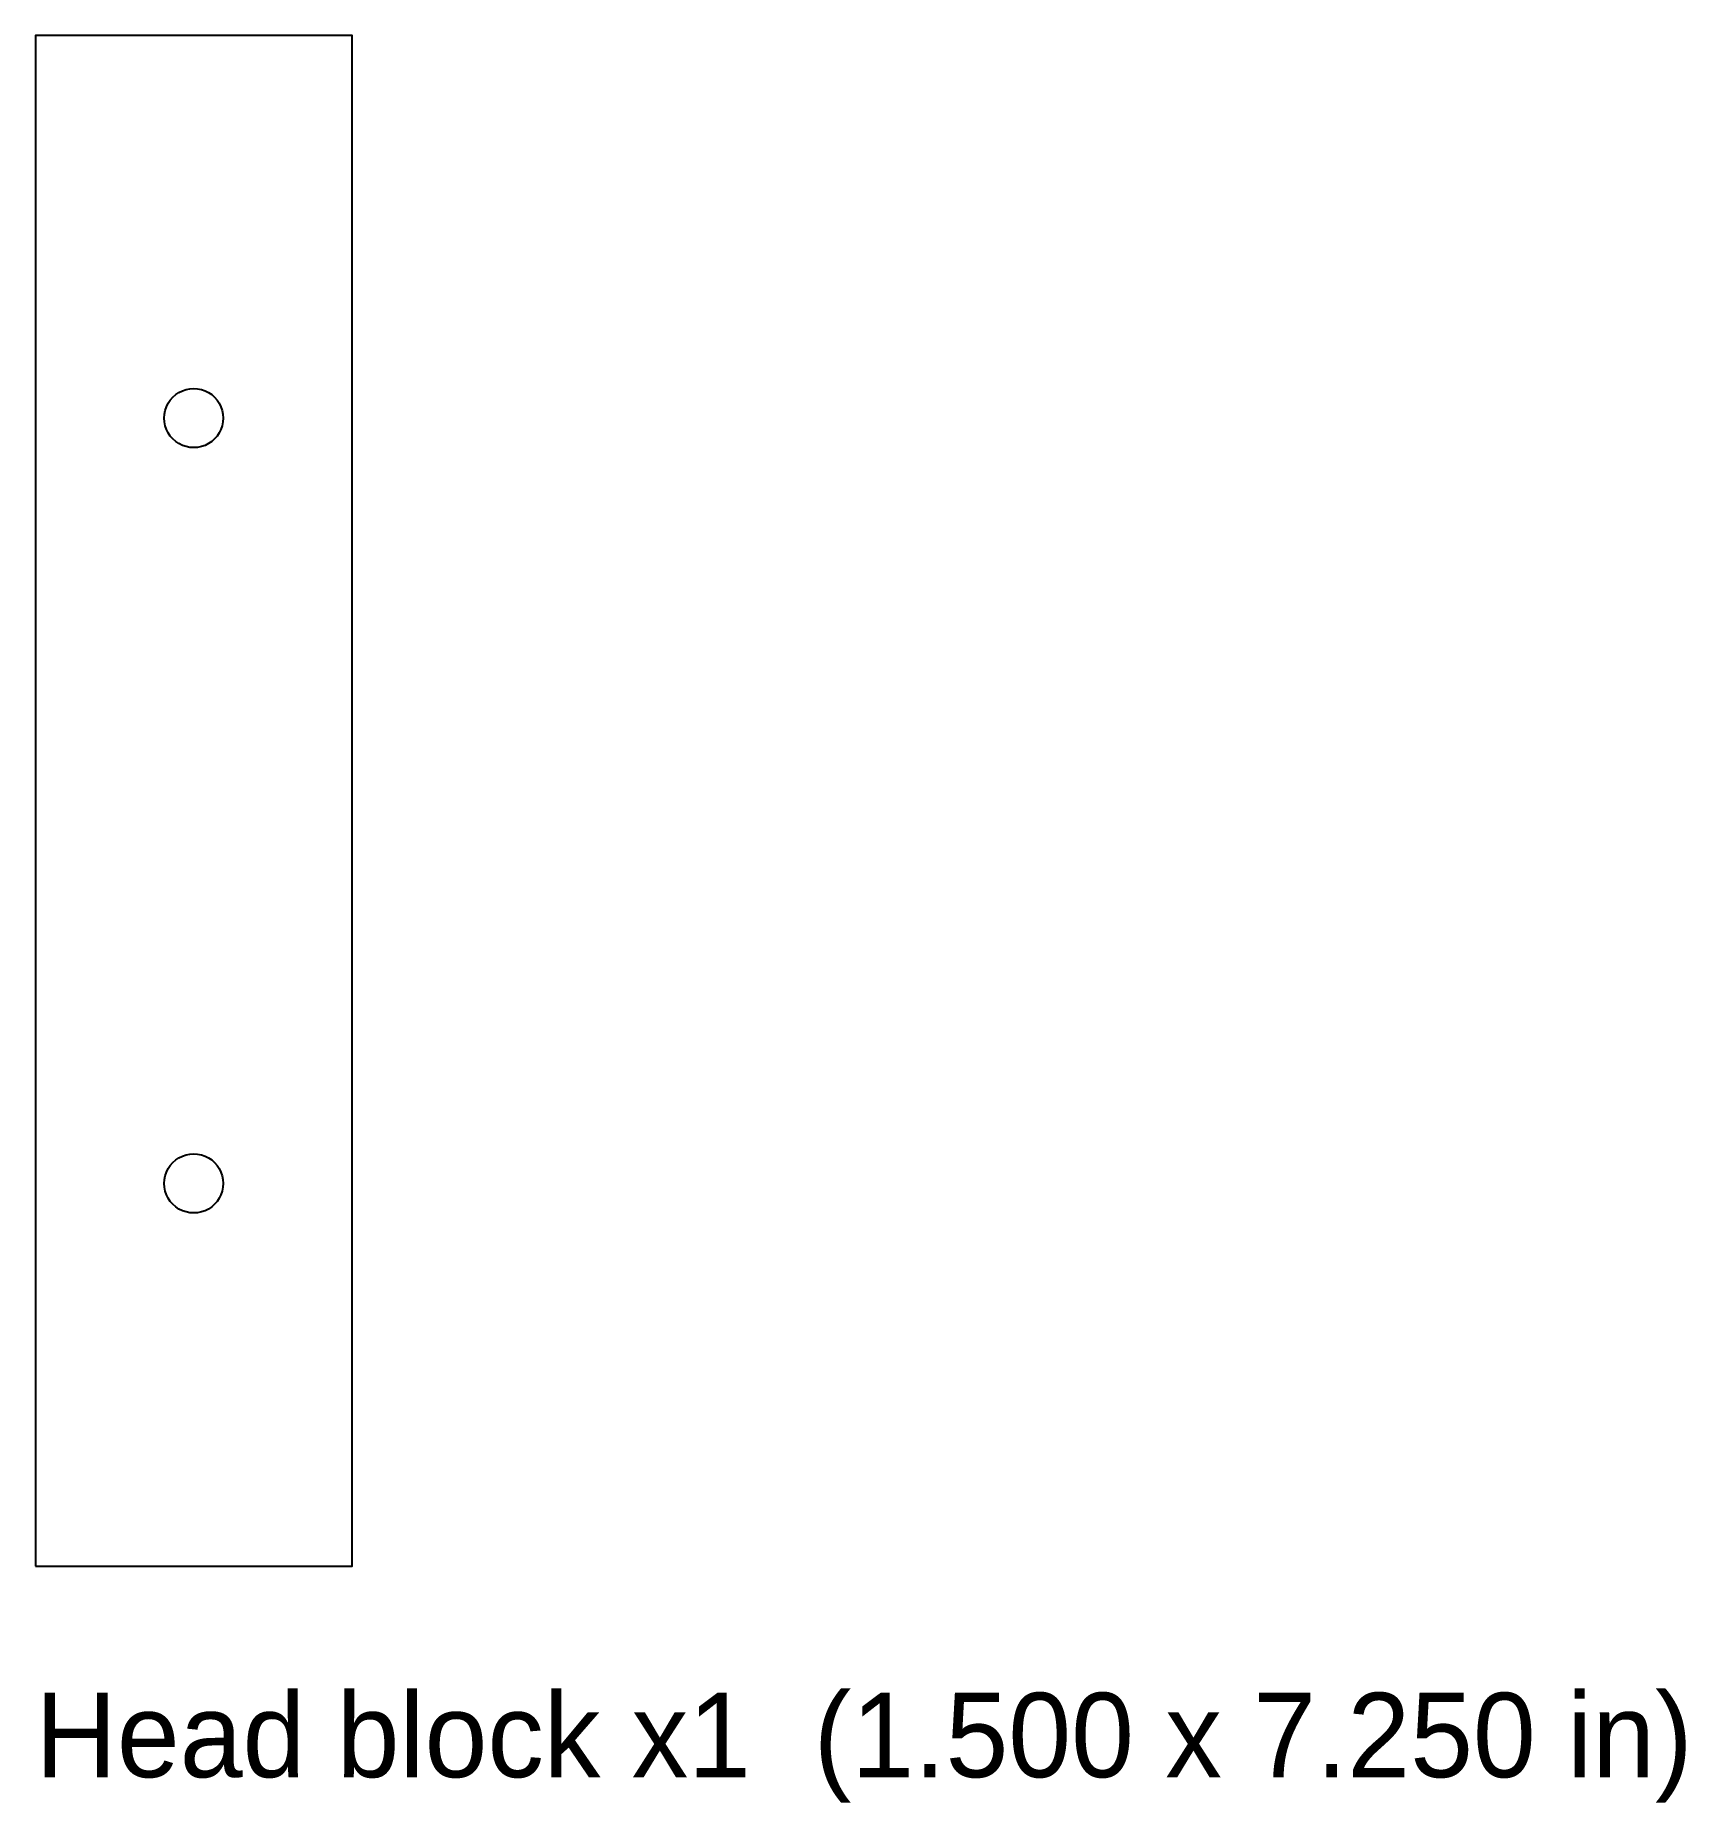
# Model space of a CAD drawing. Header units: inches. Extents: x 0 to 7.82, y -1.12 to 7.25.
import ezdxf

# ---------------------------------------------------------------- set-up
doc = ezdxf.new("R2010")
doc.units = ezdxf.units.IN
doc.header["$MEASUREMENT"] = 0
for name, color, linetype in [('CUT_INSIDE', 5, 'Continuous'), ('CUT_OUTSIDE', 1, 'Continuous'), ('LABEL', 3, 'Continuous')]:
    doc.layers.add(name, color=color, linetype=linetype)

msp = doc.modelspace()

# ---------------------------------------------------------------- linework, layer by layer
at = {"layer": 'CUT_INSIDE'}
for points in [[(0.89, 5.4375), (0.8888, 5.4192), (0.8852, 5.4013), (0.8793, 5.3839), (0.8712, 5.3675), (0.8611, 5.3523), (0.849, 5.3385), (0.8352, 5.3264), (0.82, 5.3163), (0.8036, 5.3082), (0.7862, 5.3023), (0.7683, 5.2987), (0.75, 5.2975), (0.7317, 5.2987), (0.7138, 5.3023), (0.6964, 5.3082), (0.68, 5.3163), (0.6648, 5.3264), (0.651, 5.3385), (0.6389, 5.3523), (0.6288, 5.3675), (0.6207, 5.3839), (0.6148, 5.4013), (0.6112, 5.4192), (0.61, 5.4375), (0.6112, 5.4558), (0.6148, 5.4737), (0.6207, 5.4911), (0.6288, 5.5075), (0.6389, 5.5227), (0.651, 5.5365), (0.6648, 5.5486), (0.68, 5.5587), (0.6964, 5.5668), (0.7138, 5.5727), (0.7317, 5.5763), (0.75, 5.5775), (0.7683, 5.5763), (0.7862, 5.5727), (0.8036, 5.5668), (0.82, 5.5587), (0.8352, 5.5486), (0.849, 5.5365), (0.8611, 5.5227), (0.8712, 5.5075), (0.8793, 5.4911), (0.8852, 5.4737), (0.8888, 5.4558)], [(0.89, 1.8125), (0.8888, 1.7942), (0.8852, 1.7763), (0.8793, 1.7589), (0.8712, 1.7425), (0.8611, 1.7273), (0.849, 1.7135), (0.8352, 1.7014), (0.82, 1.6913), (0.8036, 1.6832), (0.7862, 1.6773), (0.7683, 1.6737), (0.75, 1.6725), (0.7317, 1.6737), (0.7138, 1.6773), (0.6964, 1.6832), (0.68, 1.6913), (0.6648, 1.7014), (0.651, 1.7135), (0.6389, 1.7273), (0.6288, 1.7425), (0.6207, 1.7589), (0.6148, 1.7763), (0.6112, 1.7942), (0.61, 1.8125), (0.6112, 1.8308), (0.6148, 1.8487), (0.6207, 1.8661), (0.6288, 1.8825), (0.6389, 1.8977), (0.651, 1.9115), (0.6648, 1.9236), (0.68, 1.9337), (0.6964, 1.9418), (0.7138, 1.9477), (0.7317, 1.9513), (0.75, 1.9525), (0.7683, 1.9513), (0.7862, 1.9477), (0.8036, 1.9418), (0.82, 1.9337), (0.8352, 1.9236), (0.849, 1.9115), (0.8611, 1.8977), (0.8712, 1.8825), (0.8793, 1.8661), (0.8852, 1.8487), (0.8888, 1.8308)]]:
    msp.add_lwpolyline(points, close=True, dxfattribs=at)
at = {"layer": 'CUT_OUTSIDE'}
msp.add_lwpolyline([(0, 0), (1.5, 0), (1.5, 7.25), (0, 7.25)], close=True, dxfattribs=at)

# ---------------------------------------------------------------- texts
at = {"layer": 'LABEL'}
msp.add_text('Head block x1  (1.500 x 7.250 in)', height=0.4, dxfattribs=at).set_placement((0, -1))

doc.saveas('drawing.dxf')
